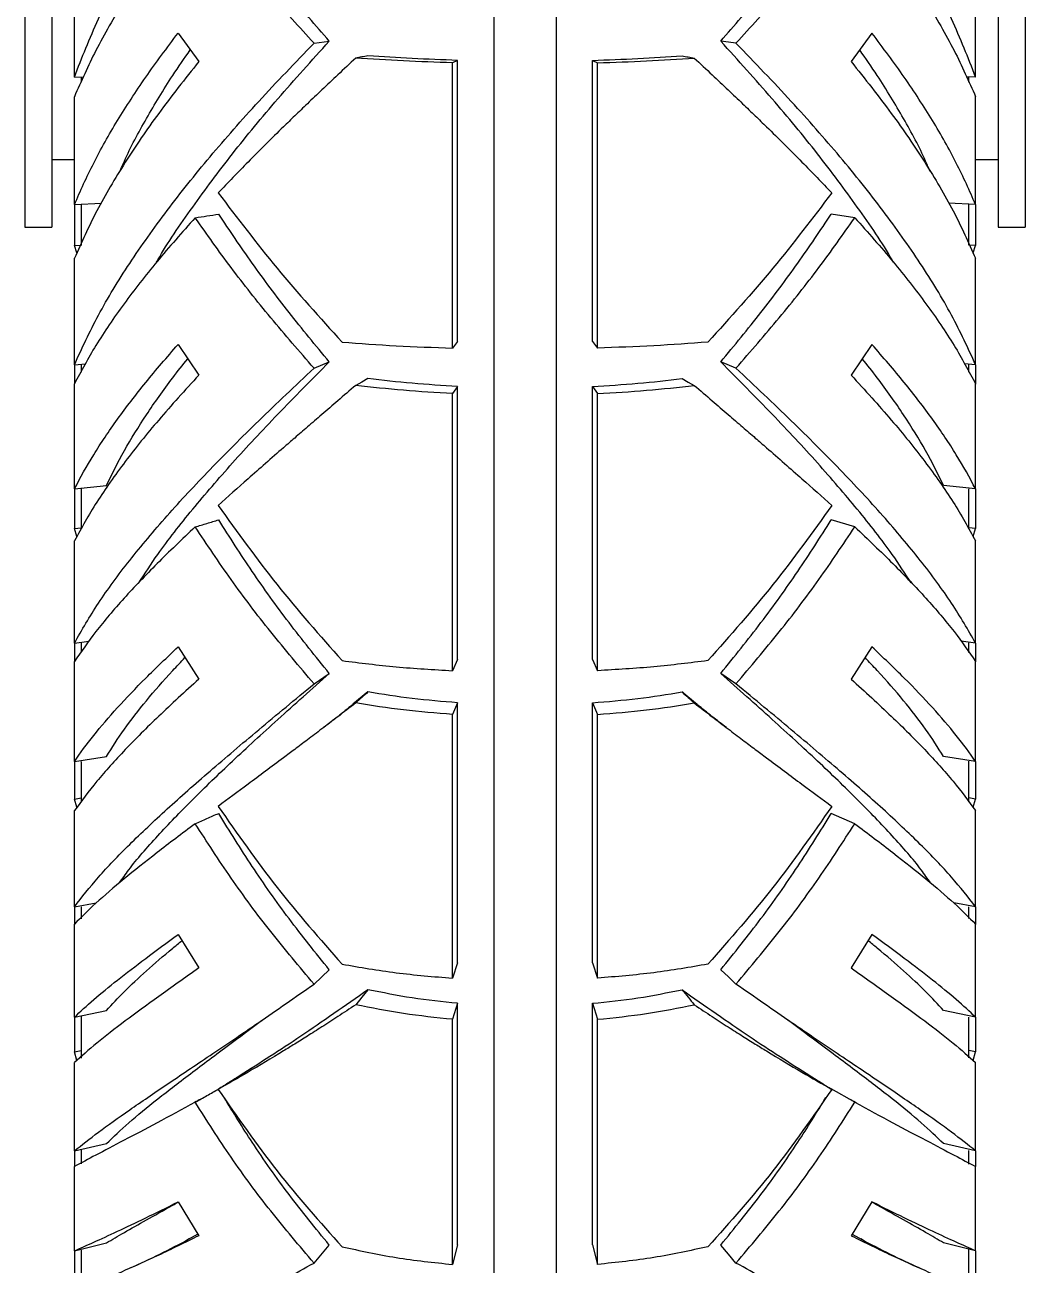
# Model space of a CAD drawing. Header units: millimetres. Extents: x 0 to 597, y 0 to 420.
# Drawn here: x 212.69 to 217.62, y 244.97 to 251.09 of the extents above; entities that cross this region are included whole.
import ezdxf

# ---------------------------------------------------------------- set-up
doc = ezdxf.new("R2010")
doc.units = ezdxf.units.MM

msp = doc.modelspace()

# ---------------------------------------------------------------- linework, layer by layer
at = {"color": 7, "linetype": 'Continuous', "lineweight": 25}
for p, q in [((215.003, 263.5879), (215.003, 239.9212)), ((215.312, 263.5879), (215.312, 239.9212)), ((212.6908, 251.329), (212.6908, 250.0879)), ((212.8242, 251.329), (212.8242, 250.0879)), ((212.9353, 250.828), (212.9353, 251.3633)), ((217.3797, 250.828), (217.3797, 251.3633)), ((217.4908, 251.329), (217.4908, 250.0879)), ((217.6242, 251.329), (217.6242, 250.0879)), ((213.4466, 251.0451), (213.549, 250.9052)), ((216.8684, 251.0451), (216.766, 250.9052)), ((214.117, 250.9956), (214.1921, 251.0055)), ((214.8253, 250.9107), (214.8002, 250.8986)), ((214.8002, 249.4918), (214.8002, 250.8986)), ((214.8253, 249.5238), (214.8253, 250.9107)), ((215.4897, 249.5238), (215.4897, 250.9107)), ((215.4897, 250.9107), (215.5148, 250.8986)), ((215.5148, 249.4918), (215.5148, 250.8986)), ((212.9353, 250.828), (212.9809, 250.8296)), ((212.9691, 250.8288), (212.9691, 250.8037)), ((217.3797, 250.828), (217.3341, 250.8296)), ((217.3459, 250.8035), (217.3459, 250.8288)), ((212.9353, 250.1991), (212.9353, 250.7313)), ((217.3797, 250.1991), (217.3797, 250.7313)), ((212.8242, 250.4212), (212.9353, 250.4212)), ((217.3797, 250.4212), (217.4908, 250.4212)), ((212.9353, 250.1991), (213.0686, 250.2067)), ((212.9353, 250.1991), (212.9353, 249.997)), ((212.9691, 250.1992), (212.9691, 249.9979)), ((216.784, 250.1347), (216.6678, 250.1525)), ((217.3797, 250.1991), (217.2464, 250.2067)), ((217.3459, 249.9989), (217.3459, 250.1997)), ((217.3797, 250.1991), (217.3797, 249.997)), ((212.6908, 250.0879), (212.8242, 250.0879)), ((217.4908, 250.0879), (217.6242, 250.0879)), ((212.9353, 249.997), (212.9659, 249.999)), ((212.9478, 249.961), (212.9353, 249.997)), ((217.3797, 249.997), (217.3459, 249.9992)), ((217.3671, 249.961), (217.3797, 249.997)), ((212.9353, 249.4092), (212.9353, 249.9345)), ((217.3797, 249.4092), (217.3797, 249.9345)), ((213.4466, 249.5097), (213.549, 249.3586)), ((214.8253, 249.5238), (214.8002, 249.4918)), ((215.4897, 249.5238), (215.5148, 249.4918)), ((216.8684, 249.5097), (216.766, 249.3586)), ((214.117, 249.3925), (214.1921, 249.4235)), ((216.198, 249.3925), (216.1229, 249.4235)), ((212.9353, 249.4092), (212.9906, 249.4139)), ((212.9353, 249.4092), (212.9353, 249.3147)), ((212.9691, 249.4093), (212.9691, 249.3723)), ((217.3797, 249.4092), (217.3244, 249.4139)), ((217.3459, 249.3726), (217.3459, 249.4094)), ((217.3797, 249.4092), (217.3797, 249.3142)), ((212.9353, 248.797), (212.9353, 249.3147)), ((214.8253, 249.3027), (214.8002, 249.2674)), ((214.8253, 247.955), (214.8253, 249.3027)), ((215.4897, 247.955), (215.4897, 249.3027)), ((215.4897, 249.3027), (215.5148, 249.2674)), ((217.3797, 248.797), (217.3797, 249.3147)), ((214.8002, 247.9004), (214.8002, 249.2674)), ((215.5148, 247.9004), (215.5148, 249.2674)), ((212.9353, 248.797), (213.0937, 248.8142)), ((217.3797, 248.797), (217.2213, 248.8142)), ((212.9353, 248.797), (212.9353, 248.6015)), ((212.9691, 248.7994), (212.9691, 248.602)), ((217.3459, 248.6016), (217.3459, 248.7978)), ((217.3797, 248.797), (217.3797, 248.6015)), ((216.784, 248.6098), (216.6678, 248.6444)), ((212.9353, 248.6015), (212.9691, 248.6054)), ((212.9478, 248.5628), (212.9353, 248.6015)), ((217.3797, 248.6015), (217.3459, 248.6054)), ((217.3671, 248.5628), (217.3797, 248.6015)), ((212.9353, 248.036), (212.9353, 248.5411)), ((217.3797, 248.036), (217.3797, 248.5411)), ((212.9353, 248.036), (213.007, 248.0458)), ((212.9353, 248.036), (212.9353, 247.9456)), ((212.9691, 248.0398), (212.9691, 247.9928)), ((213.4466, 248.0181), (213.549, 247.8586)), ((216.8684, 248.0181), (216.766, 247.8586)), ((217.3797, 248.036), (217.308, 248.0458)), ((217.3459, 247.99), (217.3459, 248.0386)), ((217.3797, 248.036), (217.3797, 247.9448)), ((214.8253, 247.955), (214.8002, 247.9004)), ((215.4897, 247.955), (215.5148, 247.9004)), ((212.9353, 247.4525), (212.9353, 247.9456)), ((214.117, 247.8355), (214.1921, 247.8868)), ((216.198, 247.8355), (216.1229, 247.8868)), ((217.3797, 247.4525), (217.3797, 247.9456)), ((214.3828, 247.7956), (214.3083, 247.7347)), ((215.9322, 247.7956), (216.0067, 247.7347)), ((214.8253, 247.7424), (214.8002, 247.6847)), ((214.8253, 246.4602), (214.8253, 247.7424)), ((215.4897, 246.4602), (215.4897, 247.7424)), ((215.4897, 247.7424), (215.5148, 247.6847)), ((214.8002, 246.384), (214.8002, 247.6847)), ((215.5148, 246.384), (215.5148, 247.6847)), ((212.9353, 247.4525), (213.0937, 247.4776)), ((217.3797, 247.4525), (217.2213, 247.4776)), ((212.9353, 247.4525), (212.9353, 247.2674)), ((212.9691, 247.4531), (212.9691, 247.2521)), ((217.3459, 247.2536), (217.3459, 247.4547)), ((217.3797, 247.4525), (217.3797, 247.2674)), ((212.9353, 247.2674), (212.9691, 247.2729)), ((212.9478, 247.2267), (212.9353, 247.2674)), ((217.3797, 247.2674), (217.3459, 247.2729)), ((217.3671, 247.2267), (217.3797, 247.2674)), ((212.9353, 246.7353), (212.9353, 247.2103)), ((216.784, 247.1461), (216.6678, 247.1969)), ((217.3797, 246.7353), (217.3797, 247.2103)), ((212.9353, 246.7353), (213.0424, 246.755)), ((212.9353, 246.7353), (212.9353, 246.6506)), ((212.9691, 246.7354), (212.9691, 246.6775)), ((217.3797, 246.7353), (217.2726, 246.755)), ((217.3459, 246.6789), (217.3459, 246.7362)), ((217.3797, 246.7353), (217.3797, 246.6495)), ((212.9353, 246.1918), (212.9353, 246.6506)), ((217.3797, 246.1918), (217.3797, 246.6506)), ((213.4466, 246.5991), (213.549, 246.4344)), ((216.8684, 246.5991), (216.766, 246.4344)), ((214.117, 246.3548), (214.1921, 246.4254)), ((214.8253, 246.4602), (214.8002, 246.384)), ((215.4897, 246.4602), (215.5148, 246.384)), ((214.8253, 246.2601), (214.8002, 246.1811)), ((214.8253, 245.0684), (214.8253, 246.2601)), ((215.4897, 245.0684), (215.4897, 246.2601)), ((215.4897, 246.2601), (215.5148, 246.1811)), ((212.9353, 246.1918), (213.0937, 246.2241)), ((212.9353, 246.1918), (212.9353, 246.0206)), ((212.9691, 246.1945), (212.9691, 245.9901)), ((214.8002, 244.9722), (214.8002, 246.1811)), ((215.5148, 244.9722), (215.5148, 246.1811)), ((217.3797, 246.1918), (217.2213, 246.2241)), ((217.3459, 245.9906), (217.3459, 246.1923)), ((217.3797, 246.1918), (217.3797, 246.0206)), ((212.9353, 246.0206), (212.9691, 246.0277)), ((212.9478, 245.9788), (212.9353, 246.0206)), ((217.3797, 246.0206), (217.3459, 246.0277)), ((217.3671, 245.9788), (217.3797, 246.0206)), ((212.9353, 245.5322), (212.9353, 245.9679)), ((217.3797, 245.5322), (217.3797, 245.9679)), ((216.784, 245.7722), (216.6678, 245.8381)), ((212.9353, 245.5322), (213.0937, 245.5684)), ((217.3797, 245.5322), (217.2213, 245.5684)), ((212.9353, 245.5322), (212.9353, 245.455)), ((212.9691, 245.5379), (212.9691, 245.4687)), ((217.3459, 245.4661), (217.3459, 245.5342)), ((217.3797, 245.5322), (217.3797, 245.455)), ((212.9353, 245.0393), (212.9353, 245.455)), ((217.3797, 245.0393), (217.3797, 245.455)), ((213.4466, 245.2805), (213.549, 245.1138)), ((216.8684, 245.2805), (216.766, 245.1138)), ((212.9353, 245.0393), (213.0937, 245.0784)), ((213.5444, 245.1213), (213.4934, 245.093)), ((216.7706, 245.1213), (216.8216, 245.093)), ((217.3797, 245.0393), (217.2213, 245.0784)), ((212.9353, 245.0393), (212.9353, 244.8854)), ((212.9691, 245.0421), (212.9691, 244.8497)), ((214.117, 244.9791), (214.1921, 245.0678)), ((214.8253, 245.0684), (214.8002, 244.9722)), ((215.4897, 245.0684), (215.5148, 244.9722)), ((217.3459, 244.8455), (217.3459, 245.046)), ((217.3797, 245.0393), (217.3797, 244.8854))]:
    msp.add_line(p, q, dxfattribs=at)
at = {"color": 7, "linetype": 'Continuous', "lineweight": 25, "flags": 128}
for points in [[(216.198, 250.9956), (216.1604, 251.0005), (216.1229, 251.0055)], [(214.3828, 249.3409), (214.3526, 249.3243), (214.3225, 249.3077)], [(215.9322, 249.3409), (215.9624, 249.3243), (215.9925, 249.3077)], [(216.198, 246.3548), (216.1604, 246.3901), (216.1229, 246.4254)], [(214.3828, 246.3274), (214.3526, 246.2901), (214.3225, 246.2529)], [(216.198, 244.9791), (216.1604, 245.0234), (216.1229, 245.0678)]]:
    msp.add_lwpolyline(points, dxfattribs=at)
at = {"color": 7, "linetype": 'Continuous', "lineweight": 25}
for points, knots in [([(212.9353, 250.828), (212.9726, 250.9236), (213.0474, 251.1153), (213.203, 251.4096), (213.3871, 251.7062), (213.6011, 252.0045), (213.8424, 252.3072), (214.0245, 252.5102), (214.117, 252.6133)], [0, 0, 0, 0, 0.166045, 0.333057, 0.499187, 0.663305, 0.828994, 1, 1, 1, 1]), ([(217.3797, 250.828), (217.3424, 250.9236), (217.2676, 251.1153), (217.1119, 251.4096), (216.9279, 251.7062), (216.7139, 252.0045), (216.4726, 252.3072), (216.2905, 252.5102), (216.198, 252.6133)], [0, 0, 0, 0, 0.166045, 0.333057, 0.499187, 0.663305, 0.828994, 1, 1, 1, 1]), ([(213.531, 251.6911), (213.4667, 251.6087), (213.3384, 251.4443), (213.1757, 251.2003), (213.0369, 250.9619), (212.9687, 250.8071), (212.9353, 250.7313)], [0, 0, 0, 0, 0.2506349, 0.5001694, 0.7553093, 1, 1, 1, 1]), ([(214.117, 250.9956), (214.045, 251.0743), (213.9023, 251.2303), (213.706, 251.4627), (213.589, 251.6154), (213.531, 251.6911)], [0, 0, 0, 0, 0.3393787, 0.6723334, 1, 1, 1, 1]), ([(214.1921, 251.0055), (214.1252, 251.0831), (213.9925, 251.237), (213.81, 251.4662), (213.7012, 251.617), (213.6472, 251.6918)], [0, 0, 0, 0, 0.339019, 0.671997, 1, 1, 1, 1]), ([(216.1229, 251.0055), (216.1898, 251.0831), (216.3225, 251.237), (216.505, 251.4662), (216.6138, 251.617), (216.6678, 251.6918)], [0, 0, 0, 0, 0.339019, 0.671997, 1, 1, 1, 1]), ([(216.198, 250.9956), (216.27, 251.0743), (216.4127, 251.2303), (216.6089, 251.4627), (216.726, 251.6154), (216.784, 251.6911)], [0, 0, 0, 0, 0.3393787, 0.6723334, 1, 1, 1, 1]), ([(216.784, 251.6911), (216.8483, 251.6087), (216.9766, 251.4443), (217.1393, 251.2003), (217.2781, 250.9619), (217.3463, 250.8071), (217.3797, 250.7313)], [0, 0, 0, 0, 0.2506349, 0.5001694, 0.7553093, 1, 1, 1, 1]), ([(212.9353, 250.1991), (212.9654, 250.2672), (213.0255, 250.4033), (213.1452, 250.6132), (213.2831, 250.8269), (213.3921, 250.9724), (213.4466, 251.0451)], [0, 0, 0, 0, 0.249923, 0.499819, 0.749992, 1, 1, 1, 1]), ([(217.3797, 250.1991), (217.3496, 250.2672), (217.2895, 250.4033), (217.1698, 250.6132), (217.0319, 250.8269), (216.9229, 250.9724), (216.8684, 251.0451)], [0, 0, 0, 0, 0.249924, 0.499824, 0.749992, 1, 1, 1, 1]), ([(212.9353, 249.4092), (212.9726, 249.4904), (213.0474, 249.6533), (213.203, 249.9081), (213.3871, 250.1687), (213.6011, 250.4353), (213.8424, 250.7104), (214.0245, 250.8995), (214.117, 250.9956)], [0, 0, 0, 0, 0.16604, 0.333057, 0.499185, 0.663301, 0.828992, 1, 1, 1, 1]), ([(213.1596, 250.3623), (213.1668, 250.3795), (213.2027, 250.4652), (213.2894, 250.6232), (213.3976, 250.8061), (213.4775, 250.9205), (213.507, 250.9627)], [0, 0, 0, 0, 0.088632, 0.441343, 0.794328, 1, 1, 1, 1]), ([(213.341, 249.9159), (213.343, 249.9193), (213.3921, 250.0074), (213.5154, 250.1854), (213.7116, 250.4502), (213.9369, 250.7231), (214.1062, 250.9104), (214.1921, 251.0055)], [0, 0, 0, 0, 0.010107, 0.2571554, 0.5009213, 0.7467005, 1, 1, 1, 1]), ([(216.974, 249.9159), (216.972, 249.9193), (216.9229, 250.0074), (216.7996, 250.1854), (216.6034, 250.4502), (216.3781, 250.7231), (216.2088, 250.9104), (216.1229, 251.0055)], [0, 0, 0, 0, 0.010107, 0.2571554, 0.5009213, 0.7467005, 1, 1, 1, 1]), ([(217.3797, 249.4092), (217.3424, 249.4904), (217.2676, 249.6533), (217.1119, 249.9081), (216.9279, 250.1687), (216.7139, 250.4353), (216.4726, 250.7104), (216.2905, 250.8995), (216.198, 250.9956)], [0, 0, 0, 0, 0.16604, 0.333057, 0.499185, 0.663301, 0.828992, 1, 1, 1, 1]), ([(217.1554, 250.3623), (217.1482, 250.3795), (217.1123, 250.4652), (217.0256, 250.6232), (216.9174, 250.8061), (216.8375, 250.9205), (216.808, 250.9627)], [0, 0, 0, 0, 0.088632, 0.441343, 0.794328, 1, 1, 1, 1]), ([(213.549, 250.9052), (213.4811, 250.8195), (213.348, 250.6515), (213.1816, 250.4059), (213.0397, 250.1669), (212.9701, 250.012), (212.9353, 249.9345)], [0, 0, 0, 0, 0.25532, 0.500296, 0.750156, 1, 1, 1, 1]), ([(214.3225, 250.9219), (214.2931, 250.8944), (214.2367, 250.8417), (214.1575, 250.7669), (214.0866, 250.6993), (214.0238, 250.6389), (213.9245, 250.5423), (213.7957, 250.4149), (213.6931, 250.3078), (213.6447, 250.2573)], [0, 0, 0, 0, 0.120104, 0.230141, 0.330173, 0.420242, 0.500402, 0.764729, 1, 1, 1, 1]), ([(214.3828, 250.9331), (214.3727, 250.9312), (214.3526, 250.9275), (214.3325, 250.9237), (214.3225, 250.9219)], [0, 0, 0, 0, 0.500009, 1, 1, 1, 1]), ([(214.8002, 250.8986), (214.7188, 250.9013), (214.5561, 250.9067), (214.4003, 250.9168), (214.3225, 250.9219)], [0, 0, 0, 0, 0.500387, 1, 1, 1, 1]), ([(214.8253, 250.9107), (214.7499, 250.9133), (214.5993, 250.9185), (214.4549, 250.9282), (214.3828, 250.9331)], [0, 0, 0, 0, 0.499991, 1, 1, 1, 1]), ([(215.4897, 250.9107), (215.565, 250.9133), (215.7157, 250.9185), (215.8601, 250.9282), (215.9322, 250.9331)], [0, 0, 0, 0, 0.499991, 1, 1, 1, 1]), ([(215.5148, 250.8986), (215.5962, 250.9013), (215.7589, 250.9067), (215.9147, 250.9168), (215.9925, 250.9219)], [0, 0, 0, 0, 0.500356, 1, 1, 1, 1]), ([(215.9322, 250.9331), (215.9423, 250.9312), (215.9624, 250.9275), (215.9825, 250.9237), (215.9925, 250.9219)], [0, 0, 0, 0, 0.4999755, 1, 1, 1, 1]), ([(215.9925, 250.9219), (216.0219, 250.8944), (216.0783, 250.8417), (216.1575, 250.7669), (216.2284, 250.6993), (216.2912, 250.6389), (216.3905, 250.5423), (216.5193, 250.4148), (216.6219, 250.3078), (216.6702, 250.2573)], [0, 0, 0, 0, 0.120104, 0.230141, 0.330173, 0.420243, 0.500402, 0.76472, 1, 1, 1, 1]), ([(216.766, 250.9052), (216.8339, 250.8195), (216.967, 250.6515), (217.1334, 250.4059), (217.2753, 250.1669), (217.3449, 250.012), (217.3797, 249.9345)], [0, 0, 0, 0, 0.25532, 0.500296, 0.750156, 1, 1, 1, 1]), ([(213.6447, 250.2573), (213.7388, 250.133), (213.9272, 249.8841), (214.1461, 249.6421), (214.2557, 249.5209)], [0, 0, 0, 0, 0.499569, 1, 1, 1, 1]), ([(216.6702, 250.2573), (216.5762, 250.133), (216.3878, 249.8841), (216.1689, 249.6421), (216.0593, 249.5209)], [0, 0, 0, 0, 0.499569, 1, 1, 1, 1]), ([(213.531, 250.1347), (213.5504, 250.1377), (213.5891, 250.1436), (213.6278, 250.1496), (213.6472, 250.1525)], [0, 0, 0, 0, 0.500036, 1, 1, 1, 1]), ([(214.1921, 249.4235), (214.1252, 249.5047), (213.9925, 249.6656), (213.81, 249.9093), (213.7012, 250.0719), (213.6472, 250.1525)], [0, 0, 0, 0, 0.3390059, 0.671984, 1, 1, 1, 1]), ([(216.1229, 249.4235), (216.1898, 249.5047), (216.3225, 249.6656), (216.505, 249.9093), (216.6138, 250.0719), (216.6678, 250.1525)], [0, 0, 0, 0, 0.3390059, 0.671984, 1, 1, 1, 1]), ([(213.531, 250.1347), (213.4667, 250.0622), (213.3384, 249.9177), (213.1757, 249.708), (213.0369, 249.5061), (212.9687, 249.3776), (212.9353, 249.3147)], [0, 0, 0, 0, 0.250634, 0.500172, 0.755309, 1, 1, 1, 1]), ([(214.117, 249.3925), (214.045, 249.4752), (213.9023, 249.6391), (213.706, 249.8872), (213.589, 250.0526), (213.531, 250.1347)], [0, 0, 0, 0, 0.339385, 0.672339, 1, 1, 1, 1]), ([(216.198, 249.3925), (216.27, 249.4752), (216.4127, 249.6391), (216.6089, 249.8872), (216.726, 250.0526), (216.784, 250.1347)], [0, 0, 0, 0, 0.339385, 0.672339, 1, 1, 1, 1]), ([(216.784, 250.1347), (216.8483, 250.0622), (216.9766, 249.9177), (217.1393, 249.708), (217.2781, 249.5061), (217.3463, 249.3776), (217.3797, 249.3147)], [0, 0, 0, 0, 0.250634, 0.500172, 0.755309, 1, 1, 1, 1]), ([(212.9353, 248.797), (212.9654, 248.8528), (213.0255, 248.9644), (213.1452, 249.1399), (213.2831, 249.3209), (213.3921, 249.4468), (213.4466, 249.5097)], [0, 0, 0, 0, 0.24992, 0.499814, 0.749984, 1, 1, 1, 1]), ([(214.2557, 249.5209), (214.3438, 249.5145), (214.5206, 249.5015), (214.7068, 249.495), (214.8002, 249.4918)], [0, 0, 0, 0, 0.498249, 1, 1, 1, 1]), ([(216.0593, 249.5209), (215.9712, 249.5145), (215.7944, 249.5015), (215.6082, 249.495), (215.5148, 249.4918)], [0, 0, 0, 0, 0.498249, 1, 1, 1, 1]), ([(217.3797, 248.797), (217.3496, 248.8528), (217.2895, 248.9644), (217.1698, 249.1399), (217.0319, 249.3209), (216.9229, 249.4468), (216.8684, 249.5097)], [0, 0, 0, 0, 0.24992, 0.499819, 0.749984, 1, 1, 1, 1]), ([(213.0937, 248.8142), (213.1215, 248.8711), (213.177, 248.9847), (213.2886, 249.1622), (213.3939, 249.3135), (213.4693, 249.4079), (213.4944, 249.4392)], [0, 0, 0, 0, 0.285808, 0.571618, 0.857631, 1, 1, 1, 1]), ([(213.253, 248.334), (213.2832, 248.3804), (213.3589, 248.497), (213.514, 248.6941), (213.712, 248.9243), (213.9368, 249.1661), (214.1061, 249.3368), (214.1921, 249.4235)], [0, 0, 0, 0, 0.141578, 0.355816, 0.5672, 0.780341, 1, 1, 1, 1]), ([(217.062, 248.334), (217.0318, 248.3804), (216.9561, 248.497), (216.801, 248.6941), (216.603, 248.9243), (216.3782, 249.1661), (216.2088, 249.3368), (216.1229, 249.4235)], [0, 0, 0, 0, 0.141578, 0.355816, 0.5672, 0.780341, 1, 1, 1, 1]), ([(217.2213, 248.8142), (217.1935, 248.8711), (217.138, 248.9847), (217.0264, 249.1622), (216.9211, 249.3135), (216.8457, 249.4079), (216.8206, 249.4392)], [0, 0, 0, 0, 0.285806, 0.571615, 0.857626, 1, 1, 1, 1]), ([(212.9353, 248.036), (212.9726, 248.1013), (213.0474, 248.2322), (213.203, 248.4425), (213.3871, 248.662), (213.6011, 248.8919), (213.8424, 249.1339), (214.0245, 249.3054), (214.117, 249.3925)], [0, 0, 0, 0, 0.166042, 0.333059, 0.499185, 0.663306, 0.828997, 1, 1, 1, 1]), ([(213.549, 249.3586), (213.4811, 249.284), (213.348, 249.138), (213.1816, 248.9298), (213.0397, 248.7305), (212.9701, 248.6042), (212.9353, 248.5411)], [0, 0, 0, 0, 0.25532, 0.500296, 0.750159, 1, 1, 1, 1]), ([(217.3797, 248.036), (217.3424, 248.1013), (217.2676, 248.2322), (217.112, 248.4425), (216.9279, 248.662), (216.7139, 248.8919), (216.4726, 249.1339), (216.2905, 249.3054), (216.198, 249.3925)], [0, 0, 0, 0, 0.166042, 0.333059, 0.499185, 0.663306, 0.828997, 1, 1, 1, 1]), ([(216.766, 249.3586), (216.8339, 249.284), (216.967, 249.138), (217.1334, 248.9298), (217.2753, 248.7305), (217.3449, 248.6042), (217.3797, 248.5411)], [0, 0, 0, 0, 0.25532, 0.500296, 0.750159, 1, 1, 1, 1]), ([(214.3225, 249.3077), (214.2931, 249.2824), (214.2367, 249.234), (214.1575, 249.1657), (214.0866, 249.1045), (214.0238, 249.0501), (213.9245, 248.9638), (213.7957, 248.851), (213.6931, 248.7584), (213.6447, 248.7147)], [0, 0, 0, 0, 0.120102, 0.23014, 0.330171, 0.420244, 0.500403, 0.764729, 1, 1, 1, 1]), ([(214.8002, 249.2674), (214.7188, 249.2721), (214.5561, 249.2814), (214.4003, 249.299), (214.3225, 249.3077)], [0, 0, 0, 0, 0.500385, 1, 1, 1, 1]), ([(214.8253, 249.3027), (214.7499, 249.3071), (214.5993, 249.3159), (214.4549, 249.3326), (214.3828, 249.3409)], [0, 0, 0, 0, 0.4999917, 1, 1, 1, 1]), ([(215.4897, 249.3027), (215.565, 249.3071), (215.7157, 249.3159), (215.8601, 249.3326), (215.9322, 249.3409)], [0, 0, 0, 0, 0.4999917, 1, 1, 1, 1]), ([(215.5148, 249.2674), (215.5962, 249.2721), (215.7589, 249.2814), (215.9147, 249.299), (215.9925, 249.3077)], [0, 0, 0, 0, 0.500354, 1, 1, 1, 1]), ([(215.9925, 249.3077), (216.0219, 249.2824), (216.0783, 249.234), (216.1575, 249.1657), (216.2284, 249.1045), (216.2912, 249.0501), (216.3905, 248.9638), (216.5193, 248.851), (216.6219, 248.7584), (216.6702, 248.7147)], [0, 0, 0, 0, 0.120102, 0.23014, 0.330171, 0.420244, 0.500403, 0.76472, 1, 1, 1, 1]), ([(213.6447, 248.7147), (213.7388, 248.5838), (213.9272, 248.3218), (214.1461, 248.0741), (214.2557, 247.9501)], [0, 0, 0, 0, 0.499576, 1, 1, 1, 1]), ([(216.6702, 248.7147), (216.5762, 248.5838), (216.3878, 248.3218), (216.1689, 248.0741), (216.0593, 247.9501)], [0, 0, 0, 0, 0.499576, 1, 1, 1, 1]), ([(213.531, 248.6098), (213.5504, 248.6156), (213.5891, 248.6271), (213.6278, 248.6387), (213.6472, 248.6444)], [0, 0, 0, 0, 0.500023, 1, 1, 1, 1]), ([(214.1921, 247.8868), (214.1252, 247.97), (213.9925, 248.135), (213.81, 248.3883), (213.7012, 248.5595), (213.6472, 248.6444)], [0, 0, 0, 0, 0.339009, 0.671985, 1, 1, 1, 1]), ([(216.1229, 247.8868), (216.1898, 247.97), (216.3225, 248.135), (216.505, 248.3883), (216.6138, 248.5595), (216.6678, 248.6444)], [0, 0, 0, 0, 0.339009, 0.671985, 1, 1, 1, 1]), ([(213.531, 248.6098), (213.4667, 248.5487), (213.3384, 248.4268), (213.1757, 248.2554), (213.0369, 248.094), (212.9687, 247.9944), (212.9353, 247.9456)], [0, 0, 0, 0, 0.250635, 0.500169, 0.75531, 1, 1, 1, 1]), ([(214.117, 247.8355), (214.045, 247.9205), (213.9023, 248.089), (213.706, 248.348), (213.589, 248.523), (213.531, 248.6098)], [0, 0, 0, 0, 0.3393768, 0.6723313, 1, 1, 1, 1]), ([(216.198, 247.8355), (216.27, 247.9205), (216.4127, 248.089), (216.6089, 248.348), (216.726, 248.523), (216.784, 248.6098)], [0, 0, 0, 0, 0.3393768, 0.6723313, 1, 1, 1, 1]), ([(216.784, 248.6098), (216.8483, 248.5487), (216.9766, 248.4268), (217.1393, 248.2554), (217.2781, 248.094), (217.3463, 247.9944), (217.3797, 247.9456)], [0, 0, 0, 0, 0.250635, 0.500169, 0.75531, 1, 1, 1, 1]), ([(212.9353, 247.4525), (212.9654, 247.495), (213.0255, 247.5798), (213.1452, 247.7174), (213.2831, 247.8623), (213.3921, 247.9661), (213.4466, 248.0181)], [0, 0, 0, 0, 0.24992, 0.499817, 0.74999, 1, 1, 1, 1]), ([(217.3797, 247.4525), (217.3496, 247.495), (217.2895, 247.5798), (217.1698, 247.7174), (217.0319, 247.8623), (216.9229, 247.9661), (216.8684, 248.0181)], [0, 0, 0, 0, 0.24992, 0.499822, 0.74999, 1, 1, 1, 1]), ([(213.0937, 247.4776), (213.1215, 247.5218), (213.177, 247.6101), (213.2887, 247.7519), (213.3897, 247.8699), (213.4603, 247.9436), (213.4807, 247.9649)], [0, 0, 0, 0, 0.293517, 0.587027, 0.880748, 1, 1, 1, 1]), ([(214.2557, 247.9501), (214.3438, 247.9391), (214.5206, 247.917), (214.7068, 247.906), (214.8002, 247.9004)], [0, 0, 0, 0, 0.498249, 1, 1, 1, 1]), ([(216.0593, 247.9501), (215.9712, 247.9391), (215.7944, 247.917), (215.6082, 247.906), (215.5148, 247.9004)], [0, 0, 0, 0, 0.498249, 1, 1, 1, 1]), ([(217.2213, 247.4776), (217.1935, 247.5218), (217.138, 247.6101), (217.0263, 247.7519), (216.9253, 247.8699), (216.8547, 247.9436), (216.8342, 247.9649)], [0, 0, 0, 0, 0.293517, 0.587027, 0.880748, 1, 1, 1, 1]), ([(213.1576, 246.854), (213.1725, 246.8754), (213.223, 246.948), (213.3428, 247.0842), (213.5129, 247.2621), (213.7123, 247.4536), (213.9367, 247.6594), (214.1061, 247.8103), (214.1921, 247.8868)], [0, 0, 0, 0, 0.077389, 0.262589, 0.446627, 0.628215, 0.811307, 1, 1, 1, 1]), ([(217.1574, 246.854), (217.1425, 246.8754), (217.092, 246.948), (216.9722, 247.0842), (216.8021, 247.2621), (216.6027, 247.4536), (216.3783, 247.6594), (216.2089, 247.8103), (216.1229, 247.8868)], [0, 0, 0, 0, 0.077389, 0.262589, 0.446627, 0.628215, 0.811307, 1, 1, 1, 1]), ([(213.549, 247.8586), (213.4811, 247.7967), (213.348, 247.6754), (213.1816, 247.5087), (213.0397, 247.3529), (212.9701, 247.2578), (212.9353, 247.2103)], [0, 0, 0, 0, 0.255318, 0.500298, 0.75016, 1, 1, 1, 1]), ([(212.9353, 246.7353), (212.9726, 246.7833), (213.0474, 246.8796), (213.203, 247.0414), (213.3871, 247.2156), (213.6011, 247.4041), (213.8424, 247.6084), (214.0245, 247.759), (214.117, 247.8355)], [0, 0, 0, 0, 0.166042, 0.3330587, 0.4991852, 0.6633043, 0.8289954, 1, 1, 1, 1]), ([(217.3797, 246.7353), (217.3424, 246.7833), (217.2676, 246.8796), (217.112, 247.0414), (216.9279, 247.2156), (216.7139, 247.4041), (216.4726, 247.6084), (216.2905, 247.759), (216.198, 247.8355)], [0, 0, 0, 0, 0.166042, 0.3330587, 0.4991852, 0.6633043, 0.8289954, 1, 1, 1, 1]), ([(216.766, 247.8586), (216.8339, 247.7967), (216.967, 247.6754), (217.1334, 247.5087), (217.2753, 247.3529), (217.3449, 247.2578), (217.3797, 247.2103)], [0, 0, 0, 0, 0.255318, 0.500298, 0.75016, 1, 1, 1, 1]), ([(214.3828, 247.7956), (214.3727, 247.7865), (214.3526, 247.7684), (214.3325, 247.7503), (214.3225, 247.7413)], [0, 0, 0, 0, 0.500032, 1, 1, 1, 1]), ([(214.8253, 247.7424), (214.7499, 247.7485), (214.5993, 247.7608), (214.4549, 247.784), (214.3828, 247.7956)], [0, 0, 0, 0, 0.499993, 1, 1, 1, 1]), ([(215.4897, 247.7424), (215.565, 247.7485), (215.7157, 247.7608), (215.8601, 247.784), (215.9322, 247.7956)], [0, 0, 0, 0, 0.499993, 1, 1, 1, 1]), ([(215.9322, 247.7956), (215.9423, 247.7865), (215.9624, 247.7684), (215.9825, 247.7503), (215.9925, 247.7413)], [0, 0, 0, 0, 0.499998, 1, 1, 1, 1]), ([(214.3225, 247.7413), (214.2931, 247.7186), (214.2367, 247.6752), (214.1575, 247.6149), (214.0866, 247.5613), (214.0238, 247.514), (213.9245, 247.4395), (213.7957, 247.3437), (213.6931, 247.2672), (213.6447, 247.2313)], [0, 0, 0, 0, 0.120105, 0.230142, 0.330171, 0.420244, 0.5004, 0.764732, 1, 1, 1, 1]), ([(214.3073, 247.7332), (214.2834, 247.7137), (214.2363, 247.6754), (214.1878, 247.6382), (214.1639, 247.6198)], [0, 0, 0, 0, 0.506555, 1, 1, 1, 1]), ([(214.8002, 247.6847), (214.7188, 247.6912), (214.5561, 247.7043), (214.4003, 247.7289), (214.3225, 247.7413)], [0, 0, 0, 0, 0.500386, 1, 1, 1, 1]), ([(215.5148, 247.6847), (215.5962, 247.6912), (215.7589, 247.7043), (215.9147, 247.7289), (215.9925, 247.7413)], [0, 0, 0, 0, 0.500355, 1, 1, 1, 1]), ([(215.9925, 247.7413), (216.0219, 247.7186), (216.0783, 247.6752), (216.1575, 247.6149), (216.2284, 247.5613), (216.2912, 247.514), (216.3905, 247.4395), (216.5192, 247.3437), (216.6219, 247.2672), (216.6702, 247.2313)], [0, 0, 0, 0, 0.120105, 0.230142, 0.330172, 0.420244, 0.5004, 0.764723, 1, 1, 1, 1]), ([(216.1511, 247.6198), (216.1271, 247.6382), (216.0786, 247.6754), (216.0315, 247.7138), (216.0077, 247.7332)], [0, 0, 0, 0, 0.494032, 1, 1, 1, 1]), ([(213.6447, 247.2313), (213.7388, 247.0964), (213.9272, 246.8263), (214.1461, 246.5777), (214.2557, 246.4533)], [0, 0, 0, 0, 0.4995742, 1, 1, 1, 1]), ([(216.6702, 247.2313), (216.5762, 247.0964), (216.3878, 246.8263), (216.1689, 246.5777), (216.0593, 246.4533)], [0, 0, 0, 0, 0.4995742, 1, 1, 1, 1]), ([(213.531, 247.1461), (213.5504, 247.1546), (213.5891, 247.1715), (213.6278, 247.1884), (213.6472, 247.1969)], [0, 0, 0, 0, 0.50001, 1, 1, 1, 1]), ([(214.1921, 246.4254), (214.1252, 246.509), (213.9925, 246.6747), (213.81, 246.9329), (213.7012, 247.1093), (213.6472, 247.1969)], [0, 0, 0, 0, 0.339014, 0.67199, 1, 1, 1, 1]), ([(216.1229, 246.4254), (216.1898, 246.509), (216.3225, 246.6747), (216.505, 246.9329), (216.6138, 247.1093), (216.6678, 247.1969)], [0, 0, 0, 0, 0.339014, 0.67199, 1, 1, 1, 1]), ([(213.531, 247.1461), (213.4667, 247.0976), (213.3384, 247.0006), (213.1757, 246.871), (213.0369, 246.7531), (212.9687, 246.6843), (212.9353, 246.6506)], [0, 0, 0, 0, 0.250638, 0.500169, 0.75531, 1, 1, 1, 1]), ([(214.117, 246.3548), (214.045, 246.4405), (213.9023, 246.6102), (213.706, 246.8752), (213.589, 247.0563), (213.531, 247.1461)], [0, 0, 0, 0, 0.3393819, 0.6723277, 1, 1, 1, 1]), ([(216.198, 246.3548), (216.27, 246.4405), (216.4127, 246.6102), (216.6089, 246.8752), (216.726, 247.0563), (216.784, 247.1461)], [0, 0, 0, 0, 0.3393819, 0.6723277, 1, 1, 1, 1]), ([(216.784, 247.1461), (216.8483, 247.0976), (216.9766, 247.0006), (217.1393, 246.871), (217.2781, 246.7531), (217.3463, 246.6843), (217.3797, 246.6506)], [0, 0, 0, 0, 0.250638, 0.500169, 0.75531, 1, 1, 1, 1]), ([(212.9353, 246.1918), (212.9654, 246.22), (213.0255, 246.2764), (213.1452, 246.3735), (213.2831, 246.4794), (213.3921, 246.5592), (213.4466, 246.5991)], [0, 0, 0, 0, 0.2499167, 0.4998166, 0.7499873, 1, 1, 1, 1]), ([(213.0937, 246.2241), (213.1214, 246.2548), (213.177, 246.3162), (213.2889, 246.4195), (213.385, 246.5035), (213.4502, 246.5566), (213.4653, 246.569)], [0, 0, 0, 0, 0.302744, 0.605477, 0.908434, 1, 1, 1, 1]), ([(217.2213, 246.2241), (217.1936, 246.2548), (217.138, 246.3162), (217.0261, 246.4195), (216.93, 246.5035), (216.8648, 246.5566), (216.8496, 246.569)], [0, 0, 0, 0, 0.302744, 0.605477, 0.908434, 1, 1, 1, 1]), ([(217.3797, 246.1918), (217.3496, 246.22), (217.2895, 246.2764), (217.1698, 246.3735), (217.0319, 246.4794), (216.9229, 246.5592), (216.8684, 246.5991)], [0, 0, 0, 0, 0.2499169, 0.4998211, 0.7499871, 1, 1, 1, 1]), ([(213.549, 246.4344), (213.4811, 246.3864), (213.348, 246.2922), (213.1816, 246.1703), (213.0397, 246.061), (212.9701, 245.999), (212.9353, 245.9679)], [0, 0, 0, 0, 0.255321, 0.500302, 0.750159, 1, 1, 1, 1]), ([(214.2557, 246.4533), (214.3438, 246.438), (214.5206, 246.4072), (214.7068, 246.3918), (214.8002, 246.384)], [0, 0, 0, 0, 0.498248, 1, 1, 1, 1]), ([(216.0593, 246.4533), (215.9712, 246.438), (215.7944, 246.4072), (215.6082, 246.3918), (215.5148, 246.384)], [0, 0, 0, 0, 0.498248, 1, 1, 1, 1]), ([(216.766, 246.4344), (216.8339, 246.3864), (216.967, 246.2922), (217.1334, 246.1703), (217.2753, 246.061), (217.3449, 245.999), (217.3797, 245.9679)], [0, 0, 0, 0, 0.255321, 0.500302, 0.750159, 1, 1, 1, 1]), ([(212.9353, 245.5322), (212.9726, 245.562), (213.0474, 245.6219), (213.203, 245.732), (213.3871, 245.8575), (213.6011, 246.001), (213.8424, 246.1636), (214.0245, 246.2904), (214.117, 246.3548)], [0, 0, 0, 0, 0.166043, 0.333058, 0.499186, 0.663304, 0.828995, 1, 1, 1, 1]), ([(214.3828, 246.3274), (214.2701, 246.248), (214.0447, 246.0891), (213.8502, 245.9658), (213.753, 245.9041)], [0, 0, 0, 0, 0.499982, 1, 1, 1, 1]), ([(214.8253, 246.2601), (214.7499, 246.2679), (214.5993, 246.2834), (214.4549, 246.3127), (214.3828, 246.3274)], [0, 0, 0, 0, 0.4999934, 1, 1, 1, 1]), ([(215.4897, 246.2601), (215.565, 246.2679), (215.7157, 246.2834), (215.8601, 246.3127), (215.9322, 246.3274)], [0, 0, 0, 0, 0.4999934, 1, 1, 1, 1]), ([(215.9322, 246.3274), (216.0449, 246.248), (216.2703, 246.0891), (216.4648, 245.9658), (216.562, 245.9041)], [0, 0, 0, 0, 0.499982, 1, 1, 1, 1]), ([(215.9322, 246.3274), (215.9423, 246.315), (215.9624, 246.2901), (215.9825, 246.2653), (215.9925, 246.2529)], [0, 0, 0, 0, 0.499993, 1, 1, 1, 1]), ([(217.3797, 245.5322), (217.3424, 245.562), (217.2676, 245.6219), (217.1119, 245.732), (216.9279, 245.8575), (216.7139, 246.001), (216.4726, 246.1636), (216.2905, 246.2904), (216.198, 246.3548)], [0, 0, 0, 0, 0.166043, 0.333058, 0.499186, 0.663304, 0.828995, 1, 1, 1, 1]), ([(214.3225, 246.2529), (214.2931, 246.2333), (214.2367, 246.1959), (214.1575, 246.1447), (214.0866, 246.0996), (214.0238, 246.0604), (213.9245, 245.9993), (213.7957, 245.9222), (213.6931, 245.8635), (213.6447, 245.8358)], [0, 0, 0, 0, 0.120104, 0.230138, 0.330172, 0.420248, 0.500397, 0.764729, 1, 1, 1, 1]), ([(214.8002, 246.1811), (214.7188, 246.1894), (214.5561, 246.206), (214.4003, 246.2373), (214.3225, 246.2529)], [0, 0, 0, 0, 0.500384, 1, 1, 1, 1]), ([(215.5148, 246.1811), (215.5962, 246.1894), (215.7589, 246.206), (215.9147, 246.2373), (215.9925, 246.2529)], [0, 0, 0, 0, 0.500353, 1, 1, 1, 1]), ([(215.9925, 246.2529), (216.0219, 246.2333), (216.0783, 246.1959), (216.1575, 246.1447), (216.2284, 246.0996), (216.2912, 246.0604), (216.3905, 245.9993), (216.5192, 245.9222), (216.6219, 245.8635), (216.6702, 245.8358)], [0, 0, 0, 0, 0.120104, 0.230138, 0.330172, 0.420248, 0.500398, 0.76472, 1, 1, 1, 1]), ([(213.0937, 245.5684), (213.1282, 245.6017), (213.1974, 245.6684), (213.3418, 245.7862), (213.5137, 245.9186), (213.6904, 246.0502), (213.8189, 246.1456), (213.8721, 246.1851)], [0, 0, 0, 0, 0.213343, 0.427876, 0.64106, 0.851411, 1, 1, 1, 1]), ([(217.2213, 245.5684), (217.1868, 245.6017), (217.1176, 245.6684), (216.9732, 245.7862), (216.8013, 245.9186), (216.6245, 246.0502), (216.4961, 246.1456), (216.4429, 246.1851)], [0, 0, 0, 0, 0.213343, 0.427876, 0.64106, 0.851411, 1, 1, 1, 1]), ([(213.753, 245.9041), (213.735, 245.8927), (213.6989, 245.87), (213.6628, 245.8472), (213.6447, 245.8358)], [0, 0, 0, 0, 0.500011, 1, 1, 1, 1]), ([(216.562, 245.9041), (216.58, 245.8927), (216.6161, 245.87), (216.6522, 245.8472), (216.6702, 245.8358)], [0, 0, 0, 0, 0.500011, 1, 1, 1, 1]), ([(213.531, 245.7722), (213.5504, 245.7831), (213.5891, 245.8051), (213.6278, 245.8271), (213.6472, 245.8381)], [0, 0, 0, 0, 0.5000067, 1, 1, 1, 1]), ([(213.6447, 245.8358), (213.7388, 245.6996), (213.9272, 245.4268), (214.1461, 245.1821), (214.2557, 245.0597)], [0, 0, 0, 0, 0.499581, 1, 1, 1, 1]), ([(216.6702, 245.8358), (216.5762, 245.6996), (216.3878, 245.4268), (216.1689, 245.1821), (216.0593, 245.0597)], [0, 0, 0, 0, 0.499581, 1, 1, 1, 1]), ([(213.531, 245.7722), (213.4667, 245.7371), (213.3384, 245.667), (213.1757, 245.5817), (213.0369, 245.5096), (212.9687, 245.473), (212.9353, 245.455)], [0, 0, 0, 0, 0.250639, 0.50017, 0.75531, 1, 1, 1, 1]), ([(213.5591, 245.7881), (213.5488, 245.7823), (213.5362, 245.7751), (213.5236, 245.7682), (213.5213, 245.7669)], [0, 0, 0, 0, 0.81731, 1, 1, 1, 1]), ([(214.117, 244.9791), (214.045, 245.0638), (213.9023, 245.2316), (213.706, 245.4973), (213.589, 245.681), (213.531, 245.7722)], [0, 0, 0, 0, 0.339371, 0.672331, 1, 1, 1, 1]), ([(214.1921, 245.0678), (214.1252, 245.1501), (213.9925, 245.3134), (213.8192, 245.5577), (213.7188, 245.7218), (213.6733, 245.7962)], [0, 0, 0, 0, 0.357637, 0.708911, 1, 1, 1, 1]), ([(216.1229, 245.0678), (216.1898, 245.1501), (216.3224, 245.3134), (216.4958, 245.5577), (216.5962, 245.7218), (216.6417, 245.7962)], [0, 0, 0, 0, 0.357637, 0.708911, 1, 1, 1, 1]), ([(216.198, 244.9791), (216.27, 245.0638), (216.4127, 245.2316), (216.6089, 245.4973), (216.726, 245.681), (216.784, 245.7722)], [0, 0, 0, 0, 0.339371, 0.672331, 1, 1, 1, 1]), ([(216.7937, 245.7669), (216.7914, 245.7682), (216.7788, 245.7751), (216.7662, 245.7823), (216.7559, 245.7881)], [0, 0, 0, 0, 0.18269, 1, 1, 1, 1]), ([(216.784, 245.7722), (216.8483, 245.7371), (216.9766, 245.667), (217.1393, 245.5817), (217.2781, 245.5096), (217.3463, 245.473), (217.3797, 245.455)], [0, 0, 0, 0, 0.250639, 0.50017, 0.75531, 1, 1, 1, 1]), ([(212.9353, 245.0393), (212.9654, 245.0528), (213.0255, 245.0797), (213.1452, 245.1343), (213.2831, 245.1992), (213.3921, 245.2534), (213.4466, 245.2805)], [0, 0, 0, 0, 0.249917, 0.499816, 0.749987, 1, 1, 1, 1]), ([(213.0937, 245.0784), (213.1214, 245.0949), (213.1769, 245.1281), (213.2891, 245.191), (213.3793, 245.2413), (213.4381, 245.2748), (213.447, 245.2798)], [0, 0, 0, 0, 0.314489, 0.628976, 0.943692, 1, 1, 1, 1]), ([(217.2213, 245.0784), (217.1936, 245.0949), (217.1381, 245.1281), (217.0259, 245.191), (216.9357, 245.2413), (216.8769, 245.2748), (216.8679, 245.2798)], [0, 0, 0, 0, 0.314489, 0.628976, 0.943692, 1, 1, 1, 1]), ([(217.3797, 245.0393), (217.3496, 245.0528), (217.2895, 245.0797), (217.1698, 245.1343), (217.0319, 245.1992), (216.9229, 245.2534), (216.8684, 245.2805)], [0, 0, 0, 0, 0.249917, 0.499821, 0.749987, 1, 1, 1, 1]), ([(213.549, 245.1138), (213.4811, 245.0805), (213.348, 245.0154), (213.1816, 244.9405), (213.0397, 244.8799), (212.9701, 244.8521), (212.9353, 244.8382)], [0, 0, 0, 0, 0.255319, 0.500301, 0.750158, 1, 1, 1, 1]), ([(213.5021, 245.0977), (213.4519, 245.0711), (213.3456, 245.0151), (213.2585, 244.9756), (213.2126, 244.9548)], [0, 0, 0, 0, 0.473324, 1, 1, 1, 1]), ([(216.766, 245.1138), (216.8339, 245.0805), (216.967, 245.0154), (217.1334, 244.9405), (217.2753, 244.8799), (217.3449, 244.8521), (217.3797, 244.8382)], [0, 0, 0, 0, 0.255319, 0.500301, 0.750158, 1, 1, 1, 1]), ([(217.1024, 244.9548), (217.0565, 244.9756), (216.9694, 245.0151), (216.8631, 245.0711), (216.8129, 245.0977)], [0, 0, 0, 0, 0.526676, 1, 1, 1, 1]), ([(214.2557, 245.0597), (214.3438, 245.0403), (214.5206, 245.0015), (214.7068, 244.982), (214.8002, 244.9722)], [0, 0, 0, 0, 0.498248, 1, 1, 1, 1]), ([(216.0593, 245.0597), (215.9712, 245.0403), (215.7944, 245.0015), (215.6082, 244.982), (215.5148, 244.9722)], [0, 0, 0, 0, 0.498248, 1, 1, 1, 1]), ([(212.9353, 244.4502), (212.9726, 244.4613), (213.0474, 244.4836), (213.203, 244.5398), (213.3871, 244.6141), (213.6011, 244.71), (213.8424, 244.8276), (214.0245, 244.9281), (214.117, 244.9791)], [0, 0, 0, 0, 0.166042, 0.333056, 0.499184, 0.663302, 0.828992, 1, 1, 1, 1]), ([(217.3797, 244.4502), (217.3424, 244.4613), (217.2676, 244.4836), (217.1119, 244.5398), (216.9279, 244.6141), (216.7139, 244.71), (216.4726, 244.8276), (216.2905, 244.9281), (216.198, 244.9791)], [0, 0, 0, 0, 0.166042, 0.333056, 0.499184, 0.663302, 0.828992, 1, 1, 1, 1])]:
    msp.add_open_spline(points, degree=3, knots=knots, dxfattribs=at)

doc.saveas('drawing.dxf')
